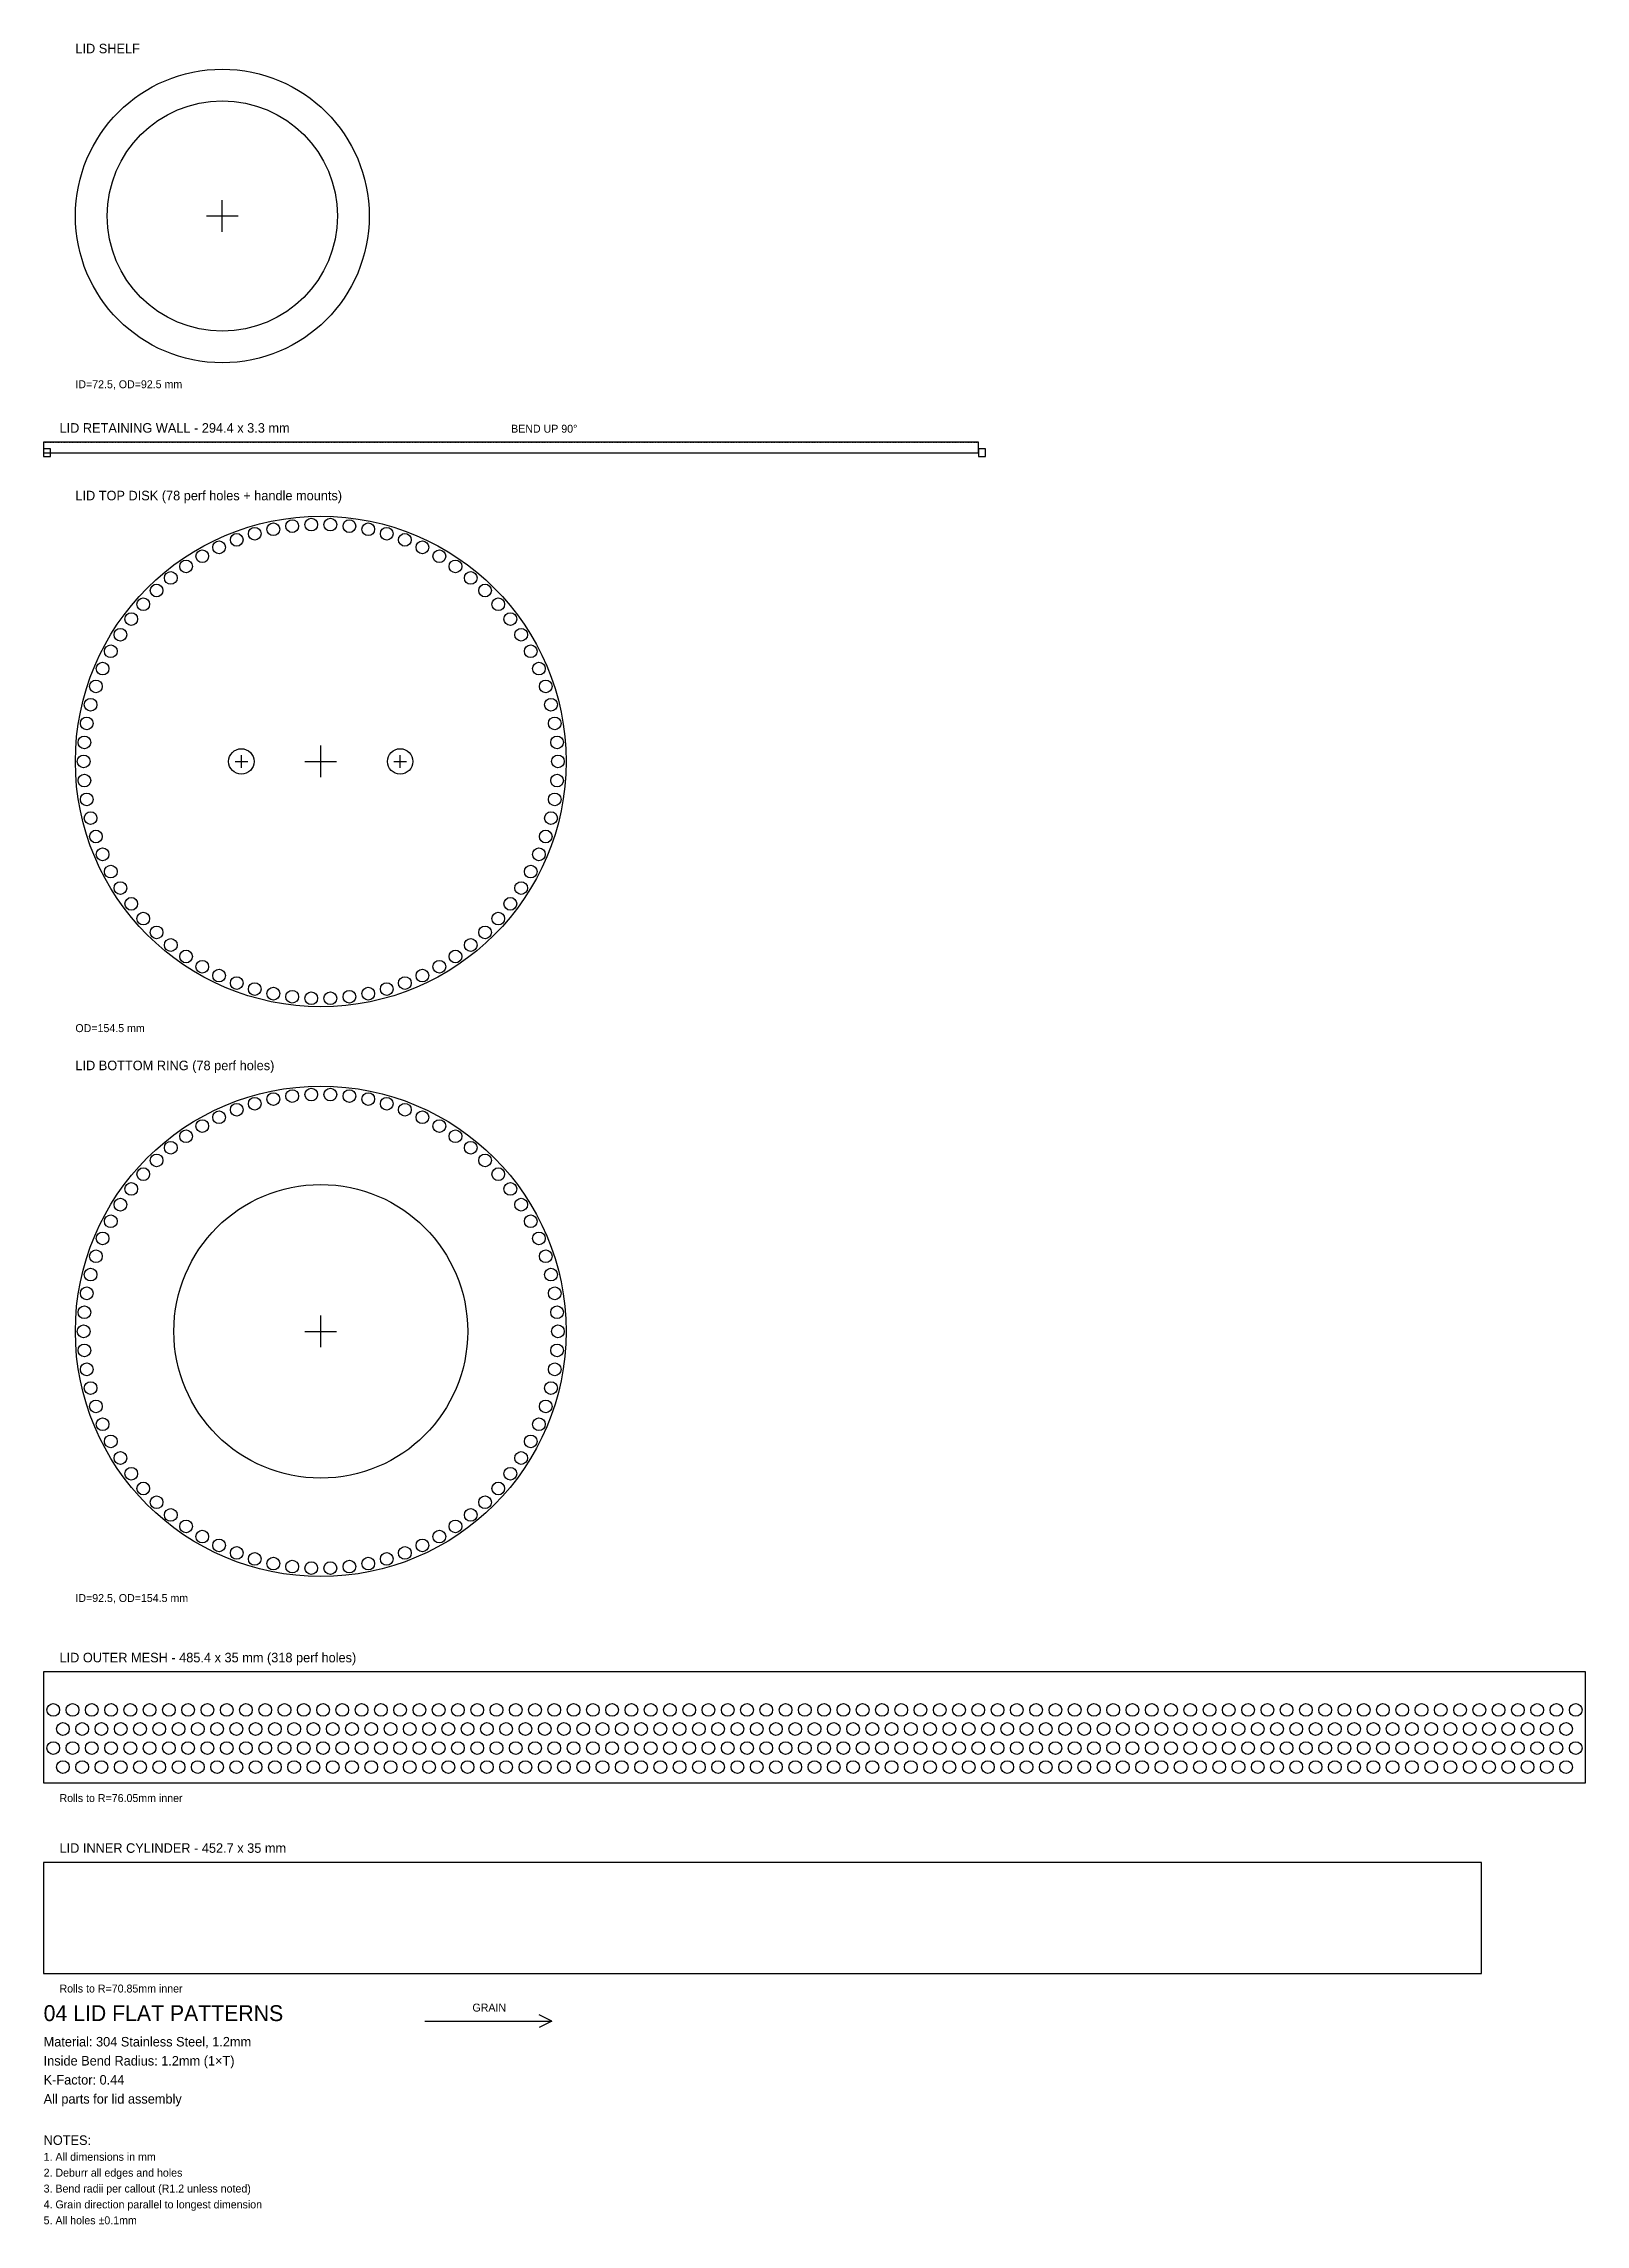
# Model space of a CAD drawing. Header units: metres. Extents: x 0 to 485, y -79 to 608.
import ezdxf

# ---------------------------------------------------------------- set-up
doc = ezdxf.new("R2010")
doc.units = ezdxf.units.M
doc.linetypes.add('DASHED', pattern=[0.5, 0.25, -0.25])
for name, color, linetype in [('BEND', 2, 'DASHED'), ('CENTERLINE', 6, 'Continuous'), ('CUT', 1, 'Continuous'), ('HOLE', 3, 'Continuous'), ('LABEL', 4, 'Continuous')]:
    doc.layers.add(name, color=color, linetype=linetype)

msp = doc.modelspace()

# ---------------------------------------------------------------- linework, layer by layer
at = {"layer": 'BEND'}
msp.add_line((0, 482.3), (294.37, 482.3), dxfattribs=at)
at = {"layer": 'CENTERLINE'}
for p, q in [((56.25, 548.55), (56.25, 558.55)), ((51.25, 553.55), (61.25, 553.55)), ((87.25, 376.75), (87.25, 386.75)), ((60.25, 381.75), (64.25, 381.75)), ((62.25, 379.75), (62.25, 383.75)), ((82.25, 381.75), (92.25, 381.75)), ((110.25, 381.75), (114.25, 381.75)), ((112.25, 379.75), (112.25, 383.75)), ((87.25, 197.25), (87.25, 207.25)), ((82.25, 202.25), (92.25, 202.25))]:
    msp.add_line(p, q, dxfattribs=at)
at = {"layer": 'CUT'}
for points in [[(0, 479), (294.37, 479), (294.37, 482.3), (0, 482.3), (0, 479)], [(0, 477.8), (2.2, 477.8), (2.2, 480.2), (0, 480.2), (0, 477.8)], [(294.37, 477.8), (296.57, 477.8), (296.57, 480.2), (294.37, 480.2), (294.37, 477.8)], [(0, 60), (485.38, 60), (485.38, 95), (0, 95), (0, 60)], [(0, 0), (452.7, 0), (452.7, 35), (0, 35), (0, 0)]]:
    msp.add_lwpolyline(points, close=True, dxfattribs=at)
for centre, radius in [((56.25, 553.55), 46.25), ((56.25, 553.55), 36.25), ((87.25, 381.75), 77.25), ((87.25, 202.25), 77.25), ((87.25, 202.25), 46.25)]:
    msp.add_circle(centre, radius, dxfattribs=at)
at = {"layer": 'HOLE'}
for centre, radius in [((60.78, 451.55), 2), ((66.48, 453.45), 2), ((72.32, 454.89), 2), ((78.25, 455.86), 2), ((84.24, 456.34), 2), ((90.26, 456.34), 2), ((96.25, 455.86), 2), ((102.18, 454.89), 2), ((108.02, 453.45), 2), ((113.72, 451.55), 2), ((49.92, 446.4), 2), ((55.25, 449.19), 2), ((119.25, 449.19), 2), ((124.58, 446.4), 2), ((40.04, 439.57), 2), ((44.84, 443.19), 2), ((129.66, 443.19), 2), ((134.46, 439.57), 2), ((31.37, 431.25), 2), ((35.54, 435.59), 2), ((138.96, 435.59), 2), ((143.13, 431.25), 2), ((27.57, 426.6), 2), ((146.93, 426.6), 2), ((24.16, 421.65), 2), ((150.34, 421.65), 2), ((18.57, 411.01), 2), ((21.15, 416.44), 2), ((153.35, 416.44), 2), ((155.93, 411.01), 2), ((16.44, 405.39), 2), ((158.06, 405.39), 2), ((14.77, 399.61), 2), ((159.73, 399.61), 2), ((13.57, 393.72), 2), ((160.93, 393.72), 2), ((12.84, 387.76), 2), ((62.25, 381.75), 4), ((112.25, 381.75), 4), ((161.66, 387.76), 2), ((12.6, 381.75), 2), ((161.9, 381.75), 2), ((12.84, 375.74), 2), ((13.57, 369.78), 2), ((160.93, 369.78), 2), ((161.66, 375.74), 2), ((14.77, 363.89), 2), ((159.73, 363.89), 2), ((16.44, 358.11), 2), ((158.06, 358.11), 2), ((18.57, 352.49), 2), ((155.93, 352.49), 2), ((21.15, 347.06), 2), ((24.16, 341.85), 2), ((150.34, 341.85), 2), ((153.35, 347.06), 2), ((27.57, 336.9), 2), ((146.93, 336.9), 2), ((31.37, 332.25), 2), ((35.54, 327.91), 2), ((138.96, 327.91), 2), ((143.13, 332.25), 2), ((40.04, 323.93), 2), ((134.46, 323.93), 2), ((44.84, 320.31), 2), ((49.92, 317.1), 2), ((55.25, 314.31), 2), ((119.25, 314.31), 2), ((124.58, 317.1), 2), ((129.66, 320.31), 2), ((60.78, 311.95), 2), ((66.48, 310.05), 2), ((72.32, 308.61), 2), ((78.25, 307.64), 2), ((84.24, 307.16), 2), ((90.26, 307.16), 2), ((96.25, 307.64), 2), ((102.18, 308.61), 2), ((108.02, 310.05), 2), ((113.72, 311.95), 2), ((66.48, 273.95), 2), ((72.32, 275.39), 2), ((78.25, 276.36), 2), ((84.24, 276.84), 2), ((90.26, 276.84), 2), ((96.25, 276.36), 2), ((102.18, 275.39), 2), ((108.02, 273.95), 2), ((49.92, 266.9), 2), ((55.25, 269.69), 2), ((60.78, 272.05), 2), ((113.72, 272.05), 2), ((119.25, 269.69), 2), ((124.58, 266.9), 2), ((40.04, 260.07), 2), ((44.84, 263.69), 2), ((129.66, 263.69), 2), ((134.46, 260.07), 2), ((35.54, 256.09), 2), ((138.96, 256.09), 2), ((27.57, 247.1), 2), ((31.37, 251.75), 2), ((143.13, 251.75), 2), ((146.93, 247.1), 2), ((24.16, 242.15), 2), ((150.34, 242.15), 2), ((21.15, 236.94), 2), ((153.35, 236.94), 2), ((16.44, 225.89), 2), ((18.57, 231.51), 2), ((155.93, 231.51), 2), ((158.06, 225.89), 2), ((14.77, 220.11), 2), ((159.73, 220.11), 2), ((13.57, 214.22), 2), ((160.93, 214.22), 2), ((12.84, 208.26), 2), ((161.66, 208.26), 2), ((12.6, 202.25), 2), ((161.9, 202.25), 2), ((12.84, 196.24), 2), ((161.66, 196.24), 2), ((13.57, 190.28), 2), ((14.77, 184.39), 2), ((159.73, 184.39), 2), ((160.93, 190.28), 2), ((16.44, 178.61), 2), ((158.06, 178.61), 2), ((18.57, 172.99), 2), ((155.93, 172.99), 2), ((21.15, 167.56), 2), ((153.35, 167.56), 2), ((24.16, 162.35), 2), ((27.57, 157.4), 2), ((146.93, 157.4), 2), ((150.34, 162.35), 2), ((31.37, 152.75), 2), ((143.13, 152.75), 2), ((35.54, 148.41), 2), ((40.04, 144.43), 2), ((134.46, 144.43), 2), ((138.96, 148.41), 2), ((44.84, 140.81), 2), ((49.92, 137.6), 2), ((124.58, 137.6), 2), ((129.66, 140.81), 2), ((55.25, 134.81), 2), ((60.78, 132.45), 2), ((66.48, 130.55), 2), ((72.32, 129.11), 2), ((102.18, 129.11), 2), ((108.02, 130.55), 2), ((113.72, 132.45), 2), ((119.25, 134.81), 2), ((78.25, 128.14), 2), ((84.24, 127.66), 2), ((90.26, 127.66), 2), ((96.25, 128.14), 2), ((3.02, 83), 2), ((9.09, 83), 2), ((15.16, 83), 2), ((21.23, 83), 2), ((27.29, 83), 2), ((33.36, 83), 2), ((39.43, 83), 2), ((45.49, 83), 2), ((51.56, 83), 2), ((57.63, 83), 2), ((63.7, 83), 2), ((69.76, 83), 2), ((75.83, 83), 2), ((81.9, 83), 2), ((87.96, 83), 2), ((94.03, 83), 2), ((100.1, 83), 2), ((106.17, 83), 2), ((112.23, 83), 2), ((118.3, 83), 2), ((124.37, 83), 2), ((130.43, 83), 2), ((136.5, 83), 2), ((142.57, 83), 2), ((148.64, 83), 2), ((154.7, 83), 2), ((160.77, 83), 2), ((166.84, 83), 2), ((172.91, 83), 2), ((178.97, 83), 2), ((185.04, 83), 2), ((191.11, 83), 2), ((197.17, 83), 2), ((203.24, 83), 2), ((209.31, 83), 2), ((215.38, 83), 2), ((221.44, 83), 2), ((227.51, 83), 2), ((233.58, 83), 2), ((239.64, 83), 2), ((245.71, 83), 2), ((251.78, 83), 2), ((257.85, 83), 2), ((263.91, 83), 2), ((269.98, 83), 2), ((276.05, 83), 2), ((282.11, 83), 2), ((288.18, 83), 2), ((294.25, 83), 2), ((300.32, 83), 2), ((306.38, 83), 2), ((312.45, 83), 2), ((318.52, 83), 2), ((324.59, 83), 2), ((330.65, 83), 2), ((336.72, 83), 2), ((342.79, 83), 2), ((348.85, 83), 2), ((354.92, 83), 2), ((360.99, 83), 2), ((367.06, 83), 2), ((373.12, 83), 2), ((379.19, 83), 2), ((385.26, 83), 2), ((391.32, 83), 2), ((397.39, 83), 2), ((403.46, 83), 2), ((409.53, 83), 2), ((415.59, 83), 2), ((421.66, 83), 2), ((427.73, 83), 2), ((433.79, 83), 2), ((439.86, 83), 2), ((445.93, 83), 2), ((452, 83), 2), ((458.06, 83), 2), ((464.13, 83), 2), ((470.2, 83), 2), ((476.27, 83), 2), ((482.33, 83), 2), ((6.07, 77), 2), ((12.13, 77), 2), ((18.2, 77), 2), ((24.27, 77), 2), ((30.34, 77), 2), ((36.4, 77), 2), ((42.47, 77), 2), ((48.54, 77), 2), ((54.6, 77), 2), ((60.67, 77), 2), ((66.74, 77), 2), ((72.81, 77), 2), ((78.87, 77), 2), ((84.94, 77), 2), ((91.01, 77), 2), ((97.08, 77), 2), ((103.14, 77), 2), ((109.21, 77), 2), ((115.28, 77), 2), ((121.34, 77), 2), ((127.41, 77), 2), ((133.48, 77), 2), ((139.55, 77), 2), ((145.61, 77), 2), ((151.68, 77), 2), ((157.75, 77), 2), ((163.81, 77), 2), ((169.88, 77), 2), ((175.95, 77), 2), ((182.02, 77), 2), ((188.08, 77), 2), ((194.15, 77), 2), ((200.22, 77), 2), ((206.28, 77), 2), ((212.35, 77), 2), ((218.42, 77), 2), ((224.49, 77), 2), ((230.55, 77), 2), ((236.62, 77), 2), ((242.69, 77), 2), ((248.76, 77), 2), ((254.82, 77), 2), ((260.89, 77), 2), ((266.96, 77), 2), ((273.02, 77), 2), ((279.09, 77), 2), ((285.16, 77), 2), ((291.23, 77), 2), ((297.29, 77), 2), ((303.36, 77), 2), ((309.43, 77), 2), ((315.49, 77), 2), ((321.56, 77), 2), ((327.63, 77), 2), ((333.7, 77), 2), ((339.76, 77), 2), ((345.83, 77), 2), ((351.9, 77), 2), ((357.96, 77), 2), ((364.03, 77), 2), ((370.1, 77), 2), ((376.17, 77), 2), ((382.23, 77), 2), ((388.3, 77), 2), ((394.37, 77), 2), ((400.44, 77), 2), ((406.5, 77), 2), ((412.57, 77), 2), ((418.64, 77), 2), ((424.7, 77), 2), ((430.77, 77), 2), ((436.84, 77), 2), ((442.91, 77), 2), ((448.97, 77), 2), ((455.04, 77), 2), ((461.11, 77), 2), ((467.17, 77), 2), ((473.24, 77), 2), ((479.31, 77), 2), ((3.02, 71), 2), ((9.09, 71), 2), ((15.16, 71), 2), ((21.23, 71), 2), ((27.29, 71), 2), ((33.36, 71), 2), ((39.43, 71), 2), ((45.49, 71), 2), ((51.56, 71), 2), ((57.63, 71), 2), ((63.7, 71), 2), ((69.76, 71), 2), ((75.83, 71), 2), ((81.9, 71), 2), ((87.96, 71), 2), ((94.03, 71), 2), ((100.1, 71), 2), ((106.17, 71), 2), ((112.23, 71), 2), ((118.3, 71), 2), ((124.37, 71), 2), ((130.43, 71), 2), ((136.5, 71), 2), ((142.57, 71), 2), ((148.64, 71), 2), ((154.7, 71), 2), ((160.77, 71), 2), ((166.84, 71), 2), ((172.91, 71), 2), ((178.97, 71), 2), ((185.04, 71), 2), ((191.11, 71), 2), ((197.17, 71), 2), ((203.24, 71), 2), ((209.31, 71), 2), ((215.38, 71), 2), ((221.44, 71), 2), ((227.51, 71), 2), ((233.58, 71), 2), ((239.64, 71), 2), ((245.71, 71), 2), ((251.78, 71), 2), ((257.85, 71), 2), ((263.91, 71), 2), ((269.98, 71), 2), ((276.05, 71), 2), ((282.11, 71), 2), ((288.18, 71), 2), ((294.25, 71), 2), ((300.32, 71), 2), ((306.38, 71), 2), ((312.45, 71), 2), ((318.52, 71), 2), ((324.59, 71), 2), ((330.65, 71), 2), ((336.72, 71), 2), ((342.79, 71), 2), ((348.85, 71), 2), ((354.92, 71), 2), ((360.99, 71), 2), ((367.06, 71), 2), ((373.12, 71), 2), ((379.19, 71), 2), ((385.26, 71), 2), ((391.32, 71), 2), ((397.39, 71), 2), ((403.46, 71), 2), ((409.53, 71), 2), ((415.59, 71), 2), ((421.66, 71), 2), ((427.73, 71), 2), ((433.79, 71), 2), ((439.86, 71), 2), ((445.93, 71), 2), ((452, 71), 2), ((458.06, 71), 2), ((464.13, 71), 2), ((470.2, 71), 2), ((476.27, 71), 2), ((482.33, 71), 2), ((6.07, 65), 2), ((12.13, 65), 2), ((18.2, 65), 2), ((24.27, 65), 2), ((30.34, 65), 2), ((36.4, 65), 2), ((42.47, 65), 2), ((48.54, 65), 2), ((54.6, 65), 2), ((60.67, 65), 2), ((66.74, 65), 2), ((72.81, 65), 2), ((78.87, 65), 2), ((84.94, 65), 2), ((91.01, 65), 2), ((97.08, 65), 2), ((103.14, 65), 2), ((109.21, 65), 2), ((115.28, 65), 2), ((121.34, 65), 2), ((127.41, 65), 2), ((133.48, 65), 2), ((139.55, 65), 2), ((145.61, 65), 2), ((151.68, 65), 2), ((157.75, 65), 2), ((163.81, 65), 2), ((169.88, 65), 2), ((175.95, 65), 2), ((182.02, 65), 2), ((188.08, 65), 2), ((194.15, 65), 2), ((200.22, 65), 2), ((206.28, 65), 2), ((212.35, 65), 2), ((218.42, 65), 2), ((224.49, 65), 2), ((230.55, 65), 2), ((236.62, 65), 2), ((242.69, 65), 2), ((248.76, 65), 2), ((254.82, 65), 2), ((260.89, 65), 2), ((266.96, 65), 2), ((273.02, 65), 2), ((279.09, 65), 2), ((285.16, 65), 2), ((291.23, 65), 2), ((297.29, 65), 2), ((303.36, 65), 2), ((309.43, 65), 2), ((315.49, 65), 2), ((321.56, 65), 2), ((327.63, 65), 2), ((333.7, 65), 2), ((339.76, 65), 2), ((345.83, 65), 2), ((351.9, 65), 2), ((357.96, 65), 2), ((364.03, 65), 2), ((370.1, 65), 2), ((376.17, 65), 2), ((382.23, 65), 2), ((388.3, 65), 2), ((394.37, 65), 2), ((400.44, 65), 2), ((406.5, 65), 2), ((412.57, 65), 2), ((418.64, 65), 2), ((424.7, 65), 2), ((430.77, 65), 2), ((436.84, 65), 2), ((442.91, 65), 2), ((448.97, 65), 2), ((455.04, 65), 2), ((461.11, 65), 2), ((467.17, 65), 2), ((473.24, 65), 2), ((479.31, 65), 2)]:
    msp.add_circle(centre, radius, dxfattribs=at)
at = {"layer": 'LABEL'}
for p, q in [((160, -15), (156, -13)), ((120, -15), (160, -15)), ((160, -15), (156, -17))]:
    msp.add_line(p, q, dxfattribs=at)

# ---------------------------------------------------------------- texts
for s, height, p in [('LID SHELF', 3, (10, 604.8)), ('ID=72.5, OD=92.5 mm', 2.5, (10, 499.3)), ('LID RETAINING WALL - 294.4 x 3.3 mm', 3, (5, 485.3)), ('BEND UP 90°', 2.5, (147.18, 485.3)), ('LID TOP DISK (78 perf holes + handle mounts)', 3, (10, 464)), ('OD=154.5 mm', 2.5, (10, 296.5)), ('LID BOTTOM RING (78 perf holes)', 3, (10, 284.5)), ('ID=92.5, OD=154.5 mm', 2.5, (10, 117)), ('LID OUTER MESH - 485.4 x 35 mm (318 perf holes)', 3, (5, 98)), ('Rolls to R=76.05mm inner', 2.5, (5, 54)), ('LID INNER CYLINDER - 452.7 x 35 mm', 3, (5, 38)), ('Rolls to R=70.85mm inner', 2.5, (5, -6)), ('04 LID FLAT PATTERNS', 5, (0, -15)), ('GRAIN', 2.5, (135, -12)), ('Material: 304 Stainless Steel, 1.2mm', 3, (0, -23)), ('Inside Bend Radius: 1.2mm (1×T)', 3, (0, -29)), ('K-Factor: 0.44', 3, (0, -35)), ('All parts for lid assembly', 3, (0, -41)), ('NOTES:', 3, (0, -54)), ('2. Deburr all edges and holes', 2.5, (0, -64)), ('1. All dimensions in mm', 2.5, (0, -59)), ('3. Bend radii per callout (R1.2 unless noted)', 2.5, (0, -69)), ('4. Grain direction parallel to longest dimension', 2.5, (0, -74)), ('5. All holes ±0.1mm', 2.5, (0, -79))]:
    msp.add_text(s, height=height, dxfattribs=at).set_placement(p)

doc.saveas('drawing.dxf')
